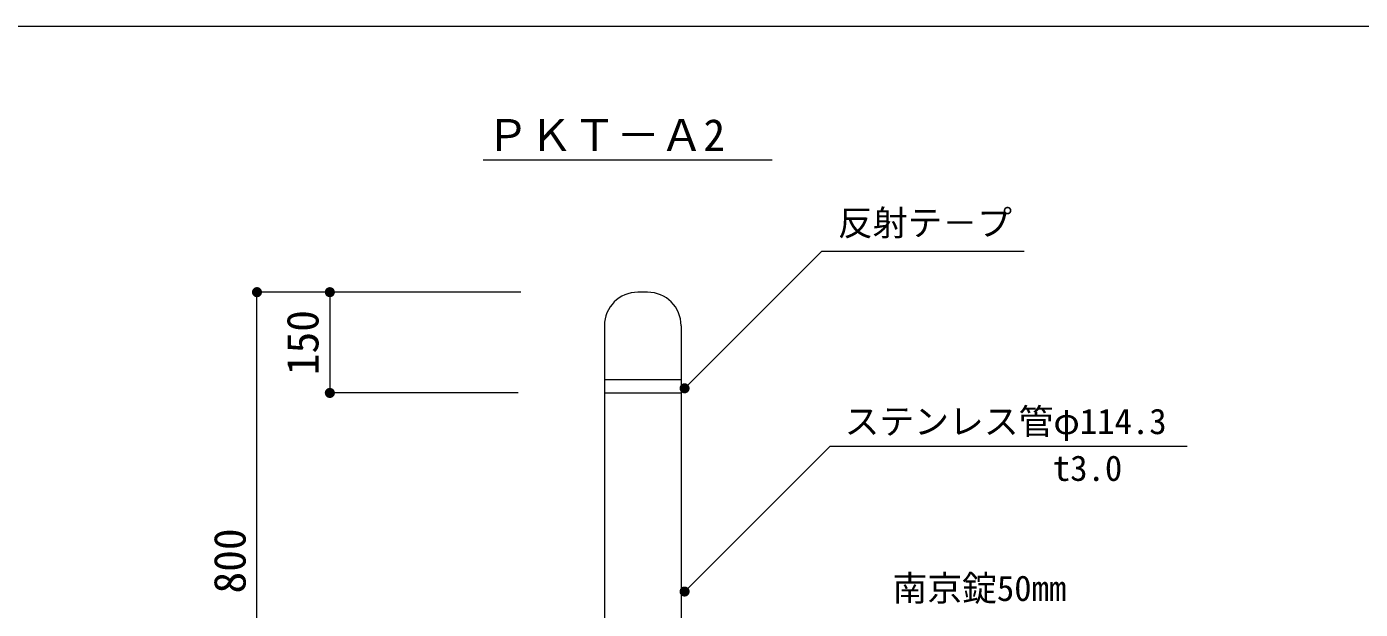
# Model space of a CAD drawing. Units: millimetres on the paper, scale 1:20. Extents: x 12 to 286, y 10 to 196.
# Drawn here: x 94.1 to 193.3, y 147.6 to 191 of the extents above; entities that cross this region are included whole.
import ezdxf
from ezdxf.enums import TextEntityAlignment as Align

# ---------------------------------------------------------------- set-up
doc = ezdxf.new("R2010")
doc.units = ezdxf.units.MM
for name, color, linetype, lineweight in [('0_2', 1, 'Continuous', 13), ('寸法', 1, 'Continuous', 13), ('本体', 7, 'Continuous', 13)]:
    doc.layers.add(name, color=color, linetype=linetype, lineweight=lineweight)
doc.styles.add('ＭＳ ゴシック', font='')
doc.styles.get('ＭＳ ゴシック').set_extended_font_data('MS Gothic')

# ---------------------------------------------------------------- blocks, each defined once
blk = doc.blocks.new('filled_dot')
at = {"color": 0, "linetype": 'Continuous', "lineweight": -2, "const_width": 1.25}
blk.add_lwpolyline([(-0.625, 0, 1), (0.625, 0, 1)], format="xyb", close=True, dxfattribs=at)

msp = doc.modelspace()

# ---------------------------------------------------------------- linework, layer by layer
at = {"layer": '0_2'}
for p, q in [((111.235, 131.243), (111.235, 171.243)), ((130.868, 171.243), (111.235, 171.243)), ((116.657, 171.243), (116.657, 163.743)), ((130.868, 171.243), (116.657, 171.243)), ((130.667, 163.743), (116.657, 163.743))]:
    msp.add_line(p, q, dxfattribs=at)
at = {"layer": '寸法', "color": 6}
msp.add_line((285.5, 191.004), (11.687, 191.004), dxfattribs=at)
at = {"layer": '寸法', "color": 3}
msp.add_line((128.07, 181.097), (149.57, 181.097), dxfattribs=at)
at = {"layer": '寸法'}
for p, q in [((143.582, 164.616), (153.268, 174.302)), ((153.268, 174.302), (168.308, 174.302)), ((143.052, 164.086), (143.582, 164.616)), ((143.582, 149.49), (153.875, 159.783)), ((153.875, 159.783), (180.448, 159.783)), ((143.052, 148.96), (143.582, 149.49))]:
    msp.add_line(p, q, dxfattribs=at)
at = {"layer": '寸法', "lineweight": 18}
for p, q in [((143.052, 164.086), (143.059, 164.093)), ((143.052, 148.96), (143.059, 148.967))]:
    msp.add_line(p, q, dxfattribs=at)
at = {"layer": '本体'}
for p, q in [((140.297, 171.243), (139.582, 171.243)), ((137.082, 168.743), (137.082, 106.243)), ((142.797, 168.743), (142.797, 106.243)), ((137.082, 164.743), (142.797, 164.743)), ((137.082, 163.743), (142.797, 163.743))]:
    msp.add_line(p, q, dxfattribs=at)
for centre, start, end in [((139.582, 168.743), 90, 180), ((140.297, 168.743), 0, 90)]:
    msp.add_arc(centre, 2.5, start, end, dxfattribs=at)

# ---------------------------------------------------------------- block references
at = {"layer": '0_2', "xscale": 0.3, "yscale": 0.3}
for p, rotation in [((111.235, 171.243), 270), ((116.657, 171.243), 270), ((116.657, 163.743), 90)]:
    msp.add_blockref('filled_dot', p, dxfattribs=dict(at, rotation=rotation))
at = {"layer": '寸法', "lineweight": 18, "xscale": 0.3, "yscale": 0.3, "rotation": 45}
for p in [(143.052, 164.086), (143.052, 148.96)]:
    msp.add_blockref('filled_dot', p, dxfattribs=at)

# ---------------------------------------------------------------- texts
at = {"layer": '0_2', "style": 'ＭＳ ゴシック'}
for s, p in [('150', (116.526, 165.065)), ('800', (111.104, 148.815))]:
    msp.add_text(s, height=2.374, rotation=90, dxfattribs=at).set_placement(p, align=Align.BOTTOM_LEFT)
at = {"layer": '寸法', "color": 3, "style": 'ＭＳ ゴシック'}
for s, height, p in [('ＰＫＴ－Ａ2', 2.374, (128.263, 181.046)), ('反射テ－プ', 1.899, (154.464, 174.885)), ('ステンレス管φ114.3', 1.899, (154.954, 160.107)), ('t3.0', 1.899, (170.451, 156.624)), ('南京錠50mm', 1.899, (158.518, 147.689))]:
    msp.add_text(s, height=height, dxfattribs=at).set_placement(p, align=Align.BOTTOM_LEFT)

doc.saveas('drawing.dxf')
